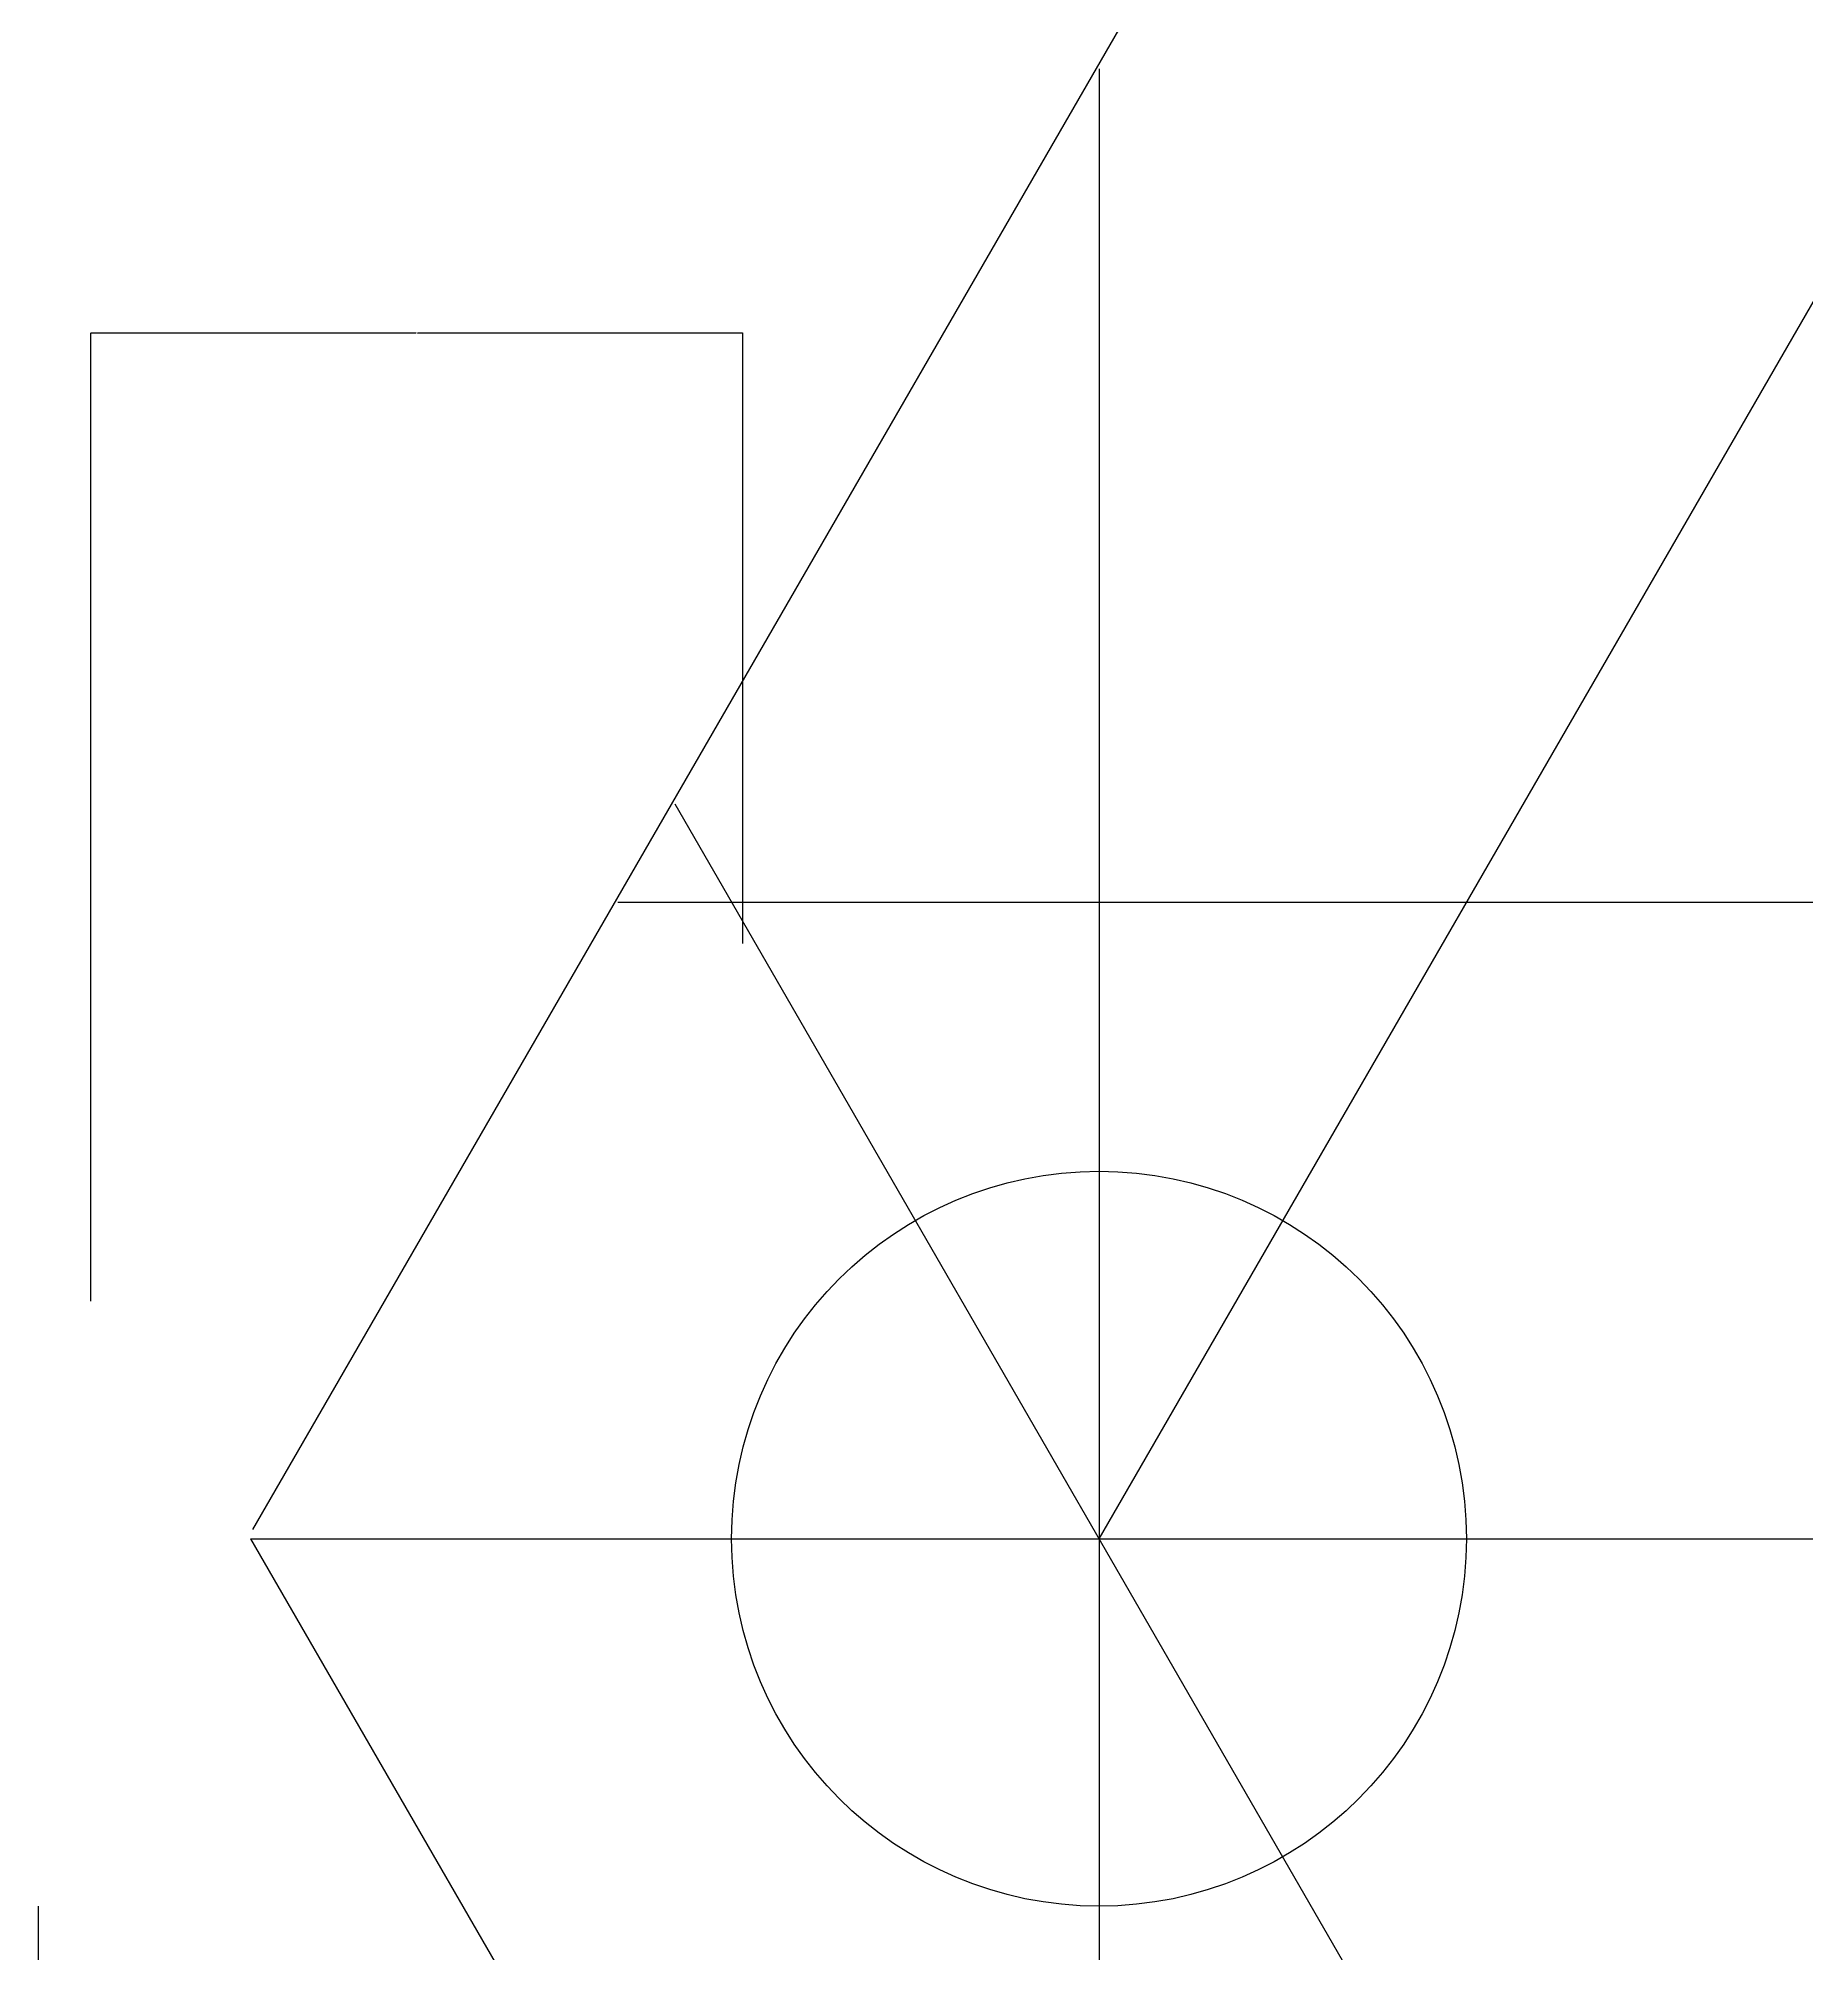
# Model space of a CAD drawing. Header units: metres. Extents: x 5647 to 73999, y 8406 to 50306.
# Drawn here: x 32934 to 34320, y 45841 to 47343 of the extents above; entities that cross this region are included whole.
import ezdxf

# ---------------------------------------------------------------- set-up
doc = ezdxf.new("R2010")
doc.units = ezdxf.units.M
for name, color, linetype in [('AXIS', 9, 'Continuous'), ('CCX', 7, 'Continuous'), ('LI', 7, 'Continuous'), ('LIS', 2, 'Continuous')]:
    doc.layers.add(name, color=color, linetype=linetype)
doc.dimstyles.get("Standard").update_dxf_attribs({"dimtxt": 2.5, "dimasz": 2.5, "dimexe": 1.25, "dimexo": 0.625, "dimtad": 1, "dimcen": 2.5, "dimazin": 3, "dimtfac": 1, "dimtmove": 0, "dimatfit": 3})

# ---------------------------------------------------------------- blocks, each defined once
blk = doc.blocks.new('_CLOSEDFILLED')
at = {"color": 0, "linetype": 'BYBLOCK'}
blk.add_solid([(-1, 0.2), (0, 0), (-1, -0.2)], dxfattribs=at)
blk = doc.blocks.new('*D13')
for p, q in [((32974.96, 46353.09), (32974.96, 47111.96)), ((32975.21, 47111.96), (33230.005, 47111.96)), ((33231.005, 47111.96), (33485.8, 47111.96)), ((33486.05, 46633.22), (33486.05, 47111.96))]:
    blk.add_line(p, q)
at = {"layer": 'Defpoints'}
for p in [(32974.96, 47111.96), (33486.05, 46633.22), (32974.96, 46353.09)]:
    blk.add_point(p, dxfattribs=at)
at = {"xscale": 0.25, "yscale": 0.25, "rotation": 180}
blk.add_blockref('_CLOSEDFILLED', (32974.96, 47111.96), dxfattribs=at)
at = {"xscale": 0.25, "yscale": 0.25}
blk.add_blockref('_CLOSEDFILLED', (33486.05, 47111.96), dxfattribs=at)
at = {"insert": (33230.505, 47111.96), "char_height": 1, "attachment_point": 5}
blk.add_mtext('c', dxfattribs=at)
blk = doc.blocks.new('*D104')
for p, q in [((32933.68, 45878.76), (32933.68, 45297.29)), ((33432.57, 45590.72), (33432.57, 45297.29)), ((32933.93, 45297.29), (33182.625, 45297.29)), ((33183.625, 45297.29), (33432.32, 45297.29))]:
    blk.add_line(p, q)
at = {"layer": 'Defpoints'}
for p in [(32933.68, 45878.76), (33432.57, 45590.72), (32933.68, 45297.29)]:
    blk.add_point(p, dxfattribs=at)
at = {"layer": 'CCX', "xscale": 0.25, "yscale": 0.25, "rotation": 180}
blk.add_blockref('_CLOSEDFILLED', (32933.68, 45297.29), dxfattribs=at)
at = {"layer": 'CCX', "xscale": 0.25, "yscale": 0.25}
blk.add_blockref('_CLOSEDFILLED', (33432.57, 45297.29), dxfattribs=at)
at = {"layer": 'CCX', "insert": (33183.125, 45297.29), "char_height": 1, "attachment_point": 5}
blk.add_mtext('c', dxfattribs=at)

msp = doc.modelspace()

# ---------------------------------------------------------------- linework, layer by layer
at = {"layer": 'AXIS'}
for p, q in [((33765.15, 46166.77), (34629.23, 47663.37)), ((33765.15, 47318.86), (33765.15, 44715.44)), ((33432.56, 46742.82), (34097.75, 45590.72)), ((33388, 46665.64), (35870.47, 46665.64)), ((33100.1, 46166.77), (36158.37, 46166.77))]:
    msp.add_line(p, q, dxfattribs=at)
at = {"layer": 'LI'}
msp.add_circle((33765.15, 46166.77), 288.03, dxfattribs=at)
at = {"layer": 'LIS'}
for p, q in [((33101.92, 46174.08), (34298.6, 48246.73)), ((33099.97, 46166.77), (33432.57, 45590.72))]:
    msp.add_line(p, q, dxfattribs=at)

# ---------------------------------------------------------------- dimensions: what is measured, and where the dimension line sits
dim = msp.add_linear_dim(base=(32974.96, 47111.96), p1=(32974.96, 46353.09), p2=(33486.05, 46633.22), text='c', dimstyle='Standard')
dim.commit()
dim.dimension.update_dxf_attribs({"geometry": '*D13', "text_midpoint": (33230.505, 47111.96)})
at = {"layer": 'CCX'}
dim = msp.add_linear_dim(base=(32933.68, 45297.29), p1=(32933.68, 45878.76), p2=(33432.57, 45590.72), text='c', dimstyle='Standard', dxfattribs=at)
dim.commit()
dim.dimension.update_dxf_attribs({"geometry": '*D104', "text_midpoint": (33183.125, 45297.29)})

doc.saveas('drawing.dxf')
